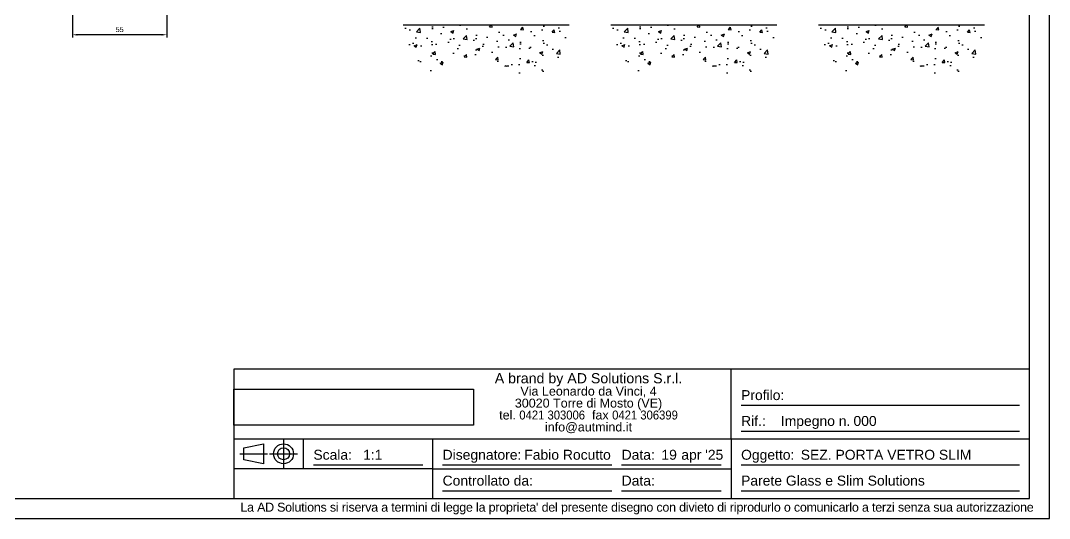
# Model space of a CAD drawing. Header units: millimetres. Extents: x 3538 to 5995, y -682 to 159.
# Drawn here: x 4137 to 4735, y -682 to -392 of the extents above; entities that cross this region are included whole.
import ezdxf

# ---------------------------------------------------------------- set-up
doc = ezdxf.new("R2010")
doc.units = ezdxf.units.MM
doc.layers.add('quote', color=3, linetype='Continuous')
doc.styles.get("Standard").update_dxf_attribs({"font": 'arial.ttf'})
doc.dimstyles.new('ISO-25$0', dxfattribs={"dimtxt": 3, "dimasz": 3, "dimexe": 1.5, "dimexo": 1.5, "dimgap": 1.5, "dimtad": 1, "dimtxsty": 'Standard', "dimcen": 2.5, "dimadec": 0, "dimazin": 0, "dimtfac": 1, "dimtmove": 0, "dimatfit": 3, "dimfxl": 1, "dimarcsym": 0})
picture_1 = doc.add_image_def('image1.jpg', size_in_pixel=(526, 79))

# ---------------------------------------------------------------- blocks, each defined once
blk = doc.blocks.new('*U28')
at = {"color": 4, "char_height": 5, "attachment_point": 1}
for s, width, insert in [('Profilo:', 21.1789, (5, -10.48)), ('Rif.:', 14.5881, (5, -23.48)), ('\\pxql;Impegno n.', 36.2116, (25, -23.48)), ('\\pxql;000', 152.2634, (61.5, -23.48))]:
    blk.add_mtext_dynamic_manual_height_columns(s, width=width, gutter_width=12.5, heights=[0], dxfattribs=dict(at, insert=insert))
blk = doc.blocks.new('INDICAZIONE')
at = {"color": 6}
for p, q in [((0, 7), (0, -7)), ((-22, 0), (-8, 0)), ((-7, 0), (7, 0))]:
    blk.add_line(p, q, dxfattribs=at)
blk.add_lwpolyline([(-10, 5), (-10, -5), (-20, -3), (-20, 3), (-10, 5)], dxfattribs=at)
for radius in [5, 3]:
    blk.add_circle((0, 0), radius, dxfattribs=at)
blk = doc.blocks.new('*U30')
at = {"color": 6}
for p, q in [((99.96, 30), (99.96, 15)), ((99.96, 15), (0, 15)), ((99.96, 15), (250, 15)), ((99.96, 15), (99.96, 0)), ((250, 15), (250, 0)), ((104.96, 3.94), (189.96, 3.94)), ((194.96, 3.94), (245, 3.94)), ((255, 3.94), (395, 3.94))]:
    blk.add_line(p, q, dxfattribs=at)
at = {"color": 4, "char_height": 5, "attachment_point": 1}
for s, width, insert in [('Oggetto:', 14.5881, (255, 24.52)), ('Controllato da:', 44.8692, (104.96, 11.52)), ('Data:', 14.5881, (194.96, 11.52))]:
    blk.add_mtext_dynamic_manual_height_columns(s, width=width, gutter_width=12.5, heights=[0], dxfattribs=dict(at, insert=insert))
blk = doc.blocks.new('*U128')
at = {"color": 4, "attachment_point": 1}
for s, width, insert, char_height in [('\\pxsm0.8,qc;{\\H0.9945x;A brand by AD Solutions S.r.l.\\P\\H0.88235x;Via Leonardo da Vinci, 4\\P30020 Torre di Mosto (VE)\\Ptel. \\W0.9;0421 303006\\W1;  fax \\W0.9;0421 306399\\W1;\\Pinfo@autmind.it}', 150.0363, (99.96, -1.94), 5.1282), ('Fabio Rocutto', 152.2634, (142.69, -40.48), 5)]:
    blk.add_mtext_dynamic_manual_height_columns(s, width=width, gutter_width=12.5, heights=[0], dxfattribs=dict(at, insert=insert, char_height=char_height))
at = {"insert": (0, -67.1), "char_height": 4.5, "attachment_point": 1}
blk.add_mtext_dynamic_manual_height_columns("{\\T0.96;\\C4;La AD Solutions si riserva a termini di legge la proprieta' del presente disegno con divieto di riprodurlo o comunicarlo a terzi senza sua autorizzazione}", width=437.3595, gutter_width=12.5, heights=[0], dxfattribs=at)
image = blk.add_image(picture_1, insert=(-3.33, -28.04), size_in_units=(120.5, 18.1))
image.dxf.flags = 7
blk = doc.blocks.new('*U27')
at = {"color": 4, "insert": (65, -40.48), "char_height": 5, "attachment_point": 1}
blk.add_mtext_dynamic_manual_height_columns('1:1', width=29.9637, gutter_width=12.5, heights=[0], dxfattribs=at)
blk = doc.blocks.new('*U26')
at = {"color": 4, "insert": (214.96, -40.48), "char_height": 5, "attachment_point": 1}
blk.add_mtext_dynamic_manual_height_columns('19', width=12.6891, gutter_width=12.5, heights=[0], dxfattribs=at)
blk = doc.blocks.new('*U29')
at = {"color": 4, "insert": (214.96, -40.48), "char_height": 5, "attachment_point": 1}
blk.add_mtext_dynamic_manual_height_columns('\\pxt2;^Iapr', width=27.1768, gutter_width=12.5, heights=[0], dxfattribs=at)
blk = doc.blocks.new('DATA - ANNO')
at = {"color": 4, "insert": (214.96, -40.48), "char_height": 5, "attachment_point": 1}
blk.add_mtext_dynamic_manual_height_columns("\\pxt4,4.2,4.4;^I^I^I'25", width=152.2634, gutter_width=12.5, heights=[0], dxfattribs=at)
blk = doc.blocks.new('Cartiglio A3')
at = {"color": 6}
for points in [[(0, 726.876), (0, 0), (1034.376, 0), (1034.376, 726.876)], [(10, 716.876), (10, 10), (1024.376, 10), (1024.376, 716.876)]]:
    blk.add_lwpolyline(points, close=True, dxfattribs=at)
blk = doc.blocks.new('*U32')
at = {"color": 4, "insert": (0, 7.59), "char_height": 5, "attachment_point": 1}
blk.add_mtext_dynamic_manual_height_columns('\\pxql;Parete Glass e Slim Solutions', width=152.2634, gutter_width=12.5, heights=[0], dxfattribs=at)
blk = doc.blocks.new('*D60')
at = {"layer": 'Defpoints', "color": 0, "transparency": 16777216}
for p in [(4166.9, -382.99), (4221.9, -382.99), (4166.9, -400.08)]:
    blk.add_point(p, dxfattribs=at)
at = {"layer": 'quote', "color": 0, "lineweight": -2, "transparency": 16777216}
for p, q in [((4166.9, -384.49), (4166.9, -401.58)), ((4221.9, -384.49), (4221.9, -401.58)), ((4218.9, -400.08), (4169.9, -400.08))]:
    blk.add_line(p, q, dxfattribs=at)
at = {"layer": 'quote', "color": 0, "transparency": 16777216}
for points in [[(4169.9, -399.58), (4169.9, -400.58), (4166.9, -400.08)], [(4218.9, -399.58), (4218.9, -400.58), (4221.9, -400.08)]]:
    blk.add_solid(points, dxfattribs=at)
at = {"layer": 'quote', "color": 0, "transparency": 16777216, "insert": (4194.4, -397.05), "char_height": 3, "attachment_point": 5}
blk.add_mtext('55', dxfattribs=at)

msp = doc.modelspace()

# ---------------------------------------------------------------- hatches: boundary and pattern name
h = msp.add_hatch()
h.set_pattern_fill('AR-CONC', color=256, scale=0.1)
h.set_pattern_definition([(50, (1922.856, -1587.697), (18.21847, -1.59391), [1.905, -20.955]), (355, (1922.856, -1587.697), (-3.52434, 19.10568), [1.524, -16.76406]), (100.45144, (1924.375, -1587.83), (14.69412, 17.51178), [1.619, -17.80902]), (46.1842, (1922.856, -1582.617), (27.1079, -4.20423), [2.8575, -31.4325]), (96.6356, (1925.115, -1582.968), (23.74041, 24.7426), [2.4285, -26.71356]), (351.1842, (1922.856, -1582.617), (23.7404, 24.7426), [2.286, -25.14597]), (21, (1925.396, -1583.887), (15.16144, -10.22652), [1.905, -20.955]), (326, (1925.396, -1583.887), (6.1802, 18.4188), [1.524, -16.764]), (71.45144, (1926.66, -1584.74), (21.34164, 8.19228), [1.619, -17.80899]), (37.5, (1922.8563, -1587.6974), (0.30886, 8.455504), [0, -16.5608, 0, -17.018, 0, -16.8275]), (7.5, (1922.856, -1587.697), (6.681966, 10.018057), [0, -9.7028, 0, -16.1798, 0, -6.4135]), (327.5, (1917.192, -1587.6974), (13.55906, -0.572874), [0, -6.35, 0, -19.812, 0, -26.289]), (317.5, (1914.652, -1587.697), (14.81292, 2.54265), [0, -8.255, 0, -13.1572, 0, -18.669])])
edge = h.paths.add_edge_path()
edge.add_spline(control_points=[(4407.566, -414.408), (4420.01, -416.737), (4445.031, -440.683), (4452.167, -409.917), (4455.784, -394.321)], knot_values=[66.530225, 66.530225, 66.530225, 66.530225, 101.7331283, 137.9242459, 137.9242459, 137.9242459, 137.9242459], degree=3, periodic=0)
edge.add_line((4455.784, -394.321), (4407.566, -394.321))
edge.add_line((4407.566, -394.321), (4407.566, -414.408))
edge = h.paths.add_edge_path()
edge.add_line((4407.566, -394.321), (4359.347, -394.321))
edge.add_spline(control_points=[(4359.347, -394.321), (4363.681, -408.834), (4371.46, -434.881), (4393.993, -413.296), (4405.548, -414.031), (4407.566, -414.408)], knot_values=[0, 0, 0, 0, 33.8878528, 60.8233097, 66.530225, 66.530225, 66.530225, 66.530225], degree=3, periodic=0)
edge.add_line((4407.566, -414.408), (4407.566, -394.321))
h = msp.add_hatch()
h.set_pattern_fill('AR-CONC', color=256, scale=0.1)
h.set_pattern_definition([(50, (2043.656, -1587.697), (18.21847, -1.59391), [1.905, -20.955]), (355, (2043.656, -1587.697), (-3.52434, 19.10568), [1.524, -16.76406]), (100.45144, (2045.175, -1587.83), (14.69412, 17.51178), [1.619, -17.80902]), (46.1842, (2043.656, -1582.617), (27.1079, -4.20423), [2.8575, -31.4325]), (96.6356, (2045.915, -1582.968), (23.74041, 24.7426), [2.4285, -26.71356]), (351.1842, (2043.656, -1582.617), (23.7404, 24.7426), [2.286, -25.14597]), (21, (2046.196, -1583.887), (15.16144, -10.22652), [1.905, -20.955]), (326, (2046.196, -1583.887), (6.1802, 18.4188), [1.524, -16.764]), (71.45144, (2047.46, -1584.74), (21.34164, 8.19228), [1.619, -17.80899]), (37.5, (2043.6563, -1587.6974), (0.30886, 8.455504), [0, -16.5608, 0, -17.018, 0, -16.8275]), (7.5, (2043.656, -1587.697), (6.681966, 10.018057), [0, -9.7028, 0, -16.1798, 0, -6.4135]), (327.5, (2037.992, -1587.6974), (13.55906, -0.572874), [0, -6.35, 0, -19.812, 0, -26.289]), (317.5, (2035.452, -1587.697), (14.81292, 2.54265), [0, -8.255, 0, -13.1572, 0, -18.669])])
edge = h.paths.add_edge_path()
edge.add_spline(control_points=[(4528.366, -414.408), (4540.81, -416.737), (4565.831, -440.683), (4572.967, -409.917), (4576.584, -394.321)], knot_values=[66.530225, 66.530225, 66.530225, 66.530225, 101.7331283, 137.9242459, 137.9242459, 137.9242459, 137.9242459], degree=3, periodic=0)
edge.add_line((4576.584, -394.321), (4528.366, -394.321))
edge.add_line((4528.366, -394.321), (4528.366, -414.408))
edge = h.paths.add_edge_path()
edge.add_line((4528.366, -394.321), (4480.147, -394.321))
edge.add_spline(control_points=[(4480.147, -394.321), (4484.481, -408.834), (4492.26, -434.881), (4514.793, -413.296), (4526.348, -414.031), (4528.366, -414.408)], knot_values=[0, 0, 0, 0, 33.8878528, 60.8233097, 66.530225, 66.530225, 66.530225, 66.530225], degree=3, periodic=0)
edge.add_line((4528.366, -414.408), (4528.366, -394.321))
h = msp.add_hatch()
h.set_pattern_fill('AR-CONC', color=256, scale=0.1)
h.set_pattern_definition([(50, (2164.456, -1587.697), (18.21847, -1.59391), [1.905, -20.955]), (355, (2164.456, -1587.697), (-3.52434, 19.10568), [1.524, -16.76406]), (100.45144, (2165.975, -1587.83), (14.69412, 17.51178), [1.619, -17.80902]), (46.1842, (2164.456, -1582.617), (27.1079, -4.20423), [2.8575, -31.4325]), (96.6356, (2166.715, -1582.968), (23.74041, 24.7426), [2.4285, -26.71356]), (351.1842, (2164.456, -1582.617), (23.7404, 24.7426), [2.286, -25.14597]), (21, (2166.996, -1583.887), (15.16144, -10.22652), [1.905, -20.955]), (326, (2166.996, -1583.887), (6.1802, 18.4188), [1.524, -16.764]), (71.45144, (2168.26, -1584.74), (21.34164, 8.19228), [1.619, -17.80899]), (37.5, (2164.4563, -1587.6974), (0.30886, 8.455504), [0, -16.5608, 0, -17.018, 0, -16.8275]), (7.5, (2164.456, -1587.697), (6.681966, 10.018057), [0, -9.7028, 0, -16.1798, 0, -6.4135]), (327.5, (2158.792, -1587.6974), (13.55906, -0.572874), [0, -6.35, 0, -19.812, 0, -26.289]), (317.5, (2156.252, -1587.697), (14.81292, 2.54265), [0, -8.255, 0, -13.1572, 0, -18.669])])
edge = h.paths.add_edge_path()
edge.add_spline(control_points=[(4649.166, -414.408), (4661.61, -416.737), (4686.631, -440.683), (4693.767, -409.917), (4697.384, -394.321)], knot_values=[66.530225, 66.530225, 66.530225, 66.530225, 101.7331283, 137.9242459, 137.9242459, 137.9242459, 137.9242459], degree=3, periodic=0)
edge.add_line((4697.384, -394.321), (4649.166, -394.321))
edge.add_line((4649.166, -394.321), (4649.166, -414.408))
edge = h.paths.add_edge_path()
edge.add_line((4649.166, -394.321), (4600.947, -394.321))
edge.add_spline(control_points=[(4600.947, -394.321), (4605.281, -408.834), (4613.06, -434.881), (4635.593, -413.296), (4647.148, -414.031), (4649.166, -414.408)], knot_values=[0, 0, 0, 0, 33.8878528, 60.8233097, 66.530225, 66.530225, 66.530225, 66.530225], degree=3, periodic=0)
edge.add_line((4649.166, -414.408), (4649.166, -394.321))

# ---------------------------------------------------------------- linework, layer by layer
for p, q in [((4359.347, -394.321), (4455.784, -394.321)), ((4480.147, -394.321), (4576.584, -394.321)), ((4600.947, -394.321), (4697.384, -394.321))]:
    msp.add_line(p, q)
at = {"color": 6}
for p, q in [((4550.063, -635.234), (4550.063, -594.739)), ((4555.848, -615.636), (4717.829, -615.636)), ((4555.848, -630.677), (4717.829, -630.677)), ((4260.812, -635.234), (4550.063, -635.234)), ((4301.307, -652.59), (4301.307, -635.234)), ((4550.063, -635.234), (4723.614, -635.234)), ((4550.063, -635.234), (4550.063, -652.59)), ((4307.092, -650.346), (4370.686, -650.346)), ((4382.256, -650.346), (4480.601, -650.346)), ((4486.386, -650.346), (4544.278, -650.346)), ((4555.848, -650.346), (4717.829, -650.346))]:
    msp.add_line(p, q, dxfattribs=at)
msp.add_lwpolyline([(4723.614, -594.739), (4260.812, -594.739), (4260.812, -669.945), (4723.614, -669.945)], close=True, dxfattribs=at)

# ---------------------------------------------------------------- block references
at = {"xscale": 1.15700614685312, "yscale": 1.15700614685312, "zscale": 1.15700614685312}
for name, p in [('Cartiglio A3', (3538.405, -681.515)), ('*U128', (4264.667, -594.739)), ('*U30', (4260.812, -669.945)), ('INDICAZIONE', (4289.737, -643.912)), ('*U27', (4260.812, -594.739)), ('*U26', (4260.812, -594.739)), ('*U29', (4260.812, -594.739)), ('DATA - ANNO', (4260.812, -594.739)), ('*U32', (4555.848, -665.387))]:
    msp.add_blockref(name, p, dxfattribs=at)
at = {"color": 6, "xscale": 1.15700614685312, "yscale": 1.15700614685312, "zscale": 1.15700614685312}
msp.add_blockref('*U28', (4550.063, -594.739), dxfattribs=at)

# ---------------------------------------------------------------- texts
at = {"color": 4, "attachment_point": 1}
for s, width, heights, insert, char_height in [('Scala:', 14.5881, [0], (4307.092, -641.574), 5.785), ('Disegnatore:', 14.5881, [0], (4382.256, -641.574), 5.78503), ('Data:', 14.5881, [0], (4486.386, -641.574), 5.785), ('SEZ. PORTA VETRO SLIM', 152.26344, [4.228], (4590.559, -641.574), 5.78503)]:
    msp.add_mtext_dynamic_manual_height_columns(s, width=width, gutter_width=12.5, heights=heights, dxfattribs=dict(at, insert=insert, char_height=char_height))

# ---------------------------------------------------------------- dimensions: what is measured, and where the dimension line sits
at = {"layer": 'quote'}
dim = msp.add_linear_dim(base=(4166.904, -400.075), p1=(4221.904, -382.993), p2=(4166.904, -382.993), dimstyle='ISO-25$0', dxfattribs=at)
dim.commit()
dim.dimension.update_dxf_attribs({"geometry": '*D60', "text_midpoint": (4194.404, -397.05)})

doc.saveas('drawing.dxf')
